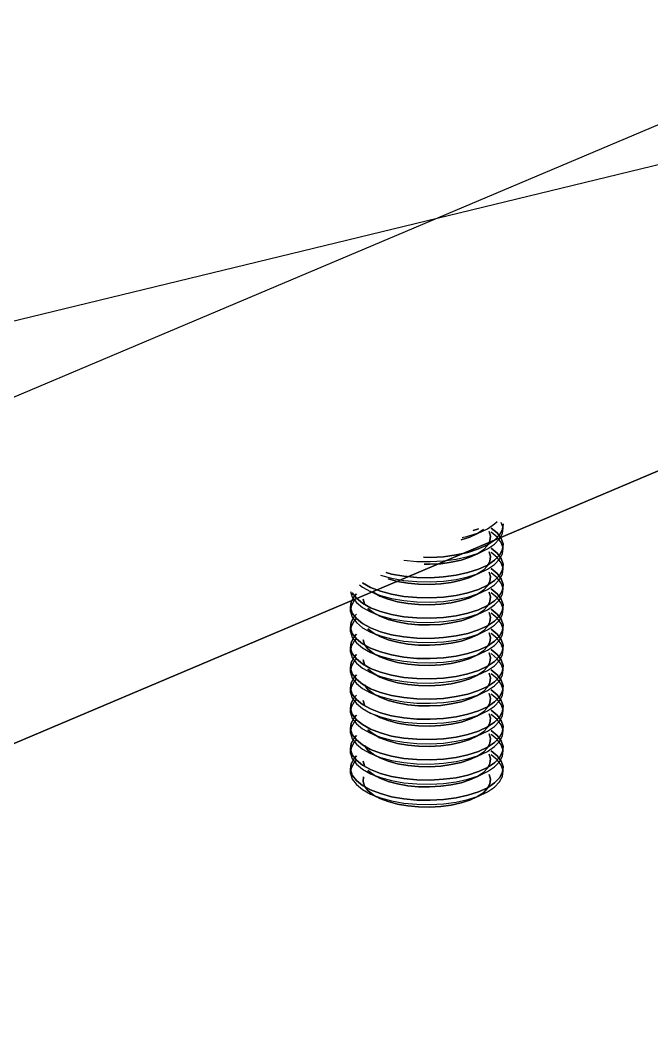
# Model space of a CAD drawing. Header units: millimetres. Extents: x 8 to 862, y 8 to 289.
# Drawn here: x 554.63 to 573.67, y 47.62 to 78.35 of the extents above; entities that cross this region are included whole.
import ezdxf

# ---------------------------------------------------------------- set-up
doc = ezdxf.new("R2010")
doc.units = ezdxf.units.MM
doc.layers.add('OUTLINE', color=7, linetype='Continuous')

msp = doc.modelspace()

# ---------------------------------------------------------------- linework, layer by layer
at = {"layer": 'OUTLINE'}
for p, q in [((625.513, 97.026), (535.954, 59.176)), ((625.513, 86.591), (535.954, 48.741)), ((535.954, 48.741), (625.513, 86.591)), ((465.169, 47.625), (601.091, 80.609)), ((568.449, 63.025), (568.289, 62.972)), ((568.289, 62.972), (568.449, 63.025)), ((568.417, 62.879), (568.719, 63.023)), ((568.598, 63), (568.417, 62.879)), ((568.417, 62.879), (568.598, 63)), ((568.449, 62.897), (568.719, 63.023)), ((568.719, 63.023), (568.936, 63.167)), ((568.836, 63.044), (569.019, 62.895)), ((569.019, 62.895), (568.836, 63.044)), ((568.936, 63.167), (569.012, 63.244)), ((569.175, 63.004), (569.089, 62.839)), ((569.089, 62.839), (569.175, 63.004)), ((569.194, 63.049), (569.14, 63.216)), ((569.194, 63.174), (569.175, 63.004)), ((569.175, 63.004), (569.194, 63.174)), ((569.175, 62.879), (569.194, 63.049)), ((569.194, 63.049), (569.194, 63.174)), ((568.191, 62.774), (567.926, 62.688)), ((567.926, 62.688), (568.191, 62.774)), ((567.954, 62.755), (568.131, 62.795)), ((568.131, 62.795), (568.449, 62.897)), ((568.417, 62.879), (568.191, 62.774)), ((568.191, 62.774), (568.417, 62.879)), ((568.936, 62.683), (568.719, 62.539)), ((568.719, 62.539), (568.936, 62.683)), ((568.768, 62.939), (568.812, 62.8)), ((568.812, 62.8), (568.768, 62.939)), ((568.812, 62.8), (568.798, 62.658)), ((568.798, 62.658), (568.812, 62.8)), ((569.019, 62.767), (568.836, 62.918)), ((569.089, 62.839), (568.936, 62.683)), ((568.936, 62.683), (569.089, 62.839)), ((568.936, 62.555), (569.089, 62.714)), ((569.019, 62.895), (569.14, 62.732)), ((569.14, 62.732), (569.019, 62.895)), ((569.14, 62.607), (569.019, 62.767)), ((569.089, 62.714), (569.175, 62.879)), ((569.14, 62.732), (569.194, 62.565)), ((569.194, 62.565), (569.14, 62.732)), ((568.449, 62.414), (568.131, 62.311)), ((568.131, 62.311), (568.449, 62.414)), ((568.417, 62.269), (568.719, 62.414)), ((568.598, 62.388), (568.417, 62.269)), ((568.417, 62.269), (568.598, 62.388)), ((568.719, 62.539), (568.449, 62.414)), ((568.449, 62.414), (568.719, 62.539)), ((568.449, 62.288), (568.719, 62.414)), ((568.726, 62.518), (568.598, 62.388)), ((568.598, 62.388), (568.726, 62.518)), ((568.719, 62.414), (568.936, 62.555)), ((568.798, 62.658), (568.726, 62.518)), ((568.726, 62.518), (568.798, 62.658)), ((568.836, 62.435), (569.019, 62.283)), ((569.019, 62.283), (568.836, 62.435)), ((569.175, 62.395), (569.089, 62.23)), ((569.089, 62.23), (569.175, 62.395)), ((569.194, 62.439), (569.14, 62.607)), ((569.194, 62.565), (569.175, 62.395)), ((569.175, 62.395), (569.194, 62.565)), ((569.175, 62.269), (569.194, 62.439)), ((569.194, 62.439), (569.194, 62.565)), ((566.201, 62.076), (566.594, 62.039)), ((566.994, 62.16), (566.794, 62.162)), ((566.794, 62.162), (566.994, 62.16)), ((567.391, 62.181), (566.994, 62.16)), ((566.994, 62.16), (567.391, 62.181)), ((566.994, 62.032), (567.391, 62.055)), ((567.775, 62.232), (567.391, 62.181)), ((567.391, 62.181), (567.775, 62.232)), ((567.391, 62.055), (567.775, 62.107)), ((567.926, 62.079), (567.629, 62.014)), ((567.629, 62.014), (567.926, 62.079)), ((568.131, 62.311), (567.775, 62.232)), ((567.775, 62.232), (568.131, 62.311)), ((567.775, 62.107), (568.131, 62.186)), ((568.191, 62.165), (567.926, 62.079)), ((567.926, 62.079), (568.191, 62.165)), ((568.131, 62.186), (568.449, 62.288)), ((568.417, 62.269), (568.191, 62.165)), ((568.191, 62.165), (568.417, 62.269)), ((568.936, 62.072), (568.719, 61.93)), ((568.719, 61.93), (568.936, 62.072)), ((568.768, 62.33), (568.812, 62.188)), ((568.812, 62.188), (568.768, 62.33)), ((568.812, 62.188), (568.798, 62.048)), ((568.798, 62.048), (568.812, 62.188)), ((569.019, 62.158), (568.836, 62.309)), ((569.089, 62.23), (568.936, 62.072)), ((568.936, 62.072), (569.089, 62.23)), ((568.936, 61.946), (569.089, 62.102)), ((569.019, 62.283), (569.14, 62.123)), ((569.14, 62.123), (569.019, 62.283)), ((569.14, 61.995), (569.019, 62.158)), ((569.089, 62.102), (569.175, 62.269)), ((569.14, 62.123), (569.194, 61.953)), ((569.194, 61.953), (569.14, 62.123)), ((566.594, 62.039), (566.994, 62.032)), ((566.977, 61.951), (566.81, 61.955)), ((566.81, 61.955), (566.977, 61.951)), ((567.31, 61.969), (566.977, 61.951)), ((566.977, 61.951), (567.31, 61.969)), ((567.629, 62.014), (567.31, 61.969)), ((567.31, 61.969), (567.629, 62.014)), ((568.449, 61.804), (568.131, 61.7)), ((568.131, 61.7), (568.449, 61.804)), ((568.417, 61.66), (568.719, 61.802)), ((568.598, 61.779), (568.417, 61.66)), ((568.417, 61.66), (568.598, 61.779)), ((568.719, 61.93), (568.449, 61.804)), ((568.449, 61.804), (568.719, 61.93)), ((568.449, 61.679), (568.719, 61.802)), ((568.726, 61.909), (568.598, 61.779)), ((568.598, 61.779), (568.726, 61.909)), ((568.719, 61.802), (568.936, 61.946)), ((568.798, 62.048), (568.726, 61.909)), ((568.726, 61.909), (568.798, 62.048)), ((568.836, 61.825), (569.019, 61.674)), ((569.019, 61.674), (568.836, 61.825)), ((569.175, 61.786), (569.089, 61.618)), ((569.089, 61.618), (569.175, 61.786)), ((569.194, 61.828), (569.14, 61.995)), ((569.194, 61.953), (569.175, 61.786)), ((569.175, 61.786), (569.194, 61.953)), ((569.175, 61.658), (569.194, 61.828)), ((569.194, 61.828), (569.194, 61.953)), ((565.491, 61.623), (565.831, 61.532)), ((565.831, 61.658), (565.661, 61.704)), ((565.661, 61.704), (565.831, 61.658)), ((566.005, 61.432), (565.724, 61.509)), ((565.724, 61.509), (566.005, 61.432)), ((566.201, 61.593), (565.831, 61.658)), ((565.831, 61.658), (566.201, 61.593)), ((565.831, 61.532), (566.201, 61.467)), ((566.594, 61.555), (566.201, 61.593)), ((566.201, 61.593), (566.594, 61.555)), ((566.201, 61.467), (566.594, 61.43)), ((566.994, 61.548), (566.594, 61.555)), ((566.594, 61.555), (566.994, 61.548)), ((567.391, 61.572), (566.994, 61.548)), ((566.994, 61.548), (567.391, 61.572)), ((566.994, 61.423), (567.391, 61.446)), ((567.775, 61.623), (567.391, 61.572)), ((567.391, 61.572), (567.775, 61.623)), ((567.391, 61.446), (567.775, 61.497)), ((567.926, 61.469), (567.629, 61.402)), ((567.629, 61.402), (567.926, 61.469)), ((568.131, 61.7), (567.775, 61.623)), ((567.775, 61.623), (568.131, 61.7)), ((567.775, 61.497), (568.131, 61.574)), ((568.191, 61.555), (567.926, 61.469)), ((567.926, 61.469), (568.191, 61.555)), ((568.131, 61.574), (568.449, 61.679)), ((568.417, 61.66), (568.191, 61.555)), ((568.191, 61.555), (568.417, 61.66)), ((568.936, 61.462), (568.719, 61.318)), ((568.719, 61.318), (568.936, 61.462)), ((568.768, 61.718), (568.812, 61.579)), ((568.812, 61.579), (568.768, 61.718)), ((568.812, 61.579), (568.798, 61.437)), ((568.798, 61.437), (568.812, 61.579)), ((569.019, 61.548), (568.836, 61.697)), ((569.089, 61.618), (568.936, 61.462)), ((568.936, 61.462), (569.089, 61.618)), ((568.936, 61.337), (569.089, 61.493)), ((569.019, 61.674), (569.14, 61.511)), ((569.14, 61.511), (569.019, 61.674)), ((569.14, 61.386), (569.019, 61.548)), ((569.089, 61.493), (569.175, 61.658)), ((569.14, 61.511), (569.194, 61.344)), ((569.194, 61.344), (569.14, 61.511)), ((564.859, 61.337), (564.952, 61.262)), ((565.196, 61.253), (564.952, 61.388)), ((564.952, 61.388), (565.196, 61.253)), ((564.952, 61.262), (565.196, 61.128)), ((565.491, 61.139), (565.196, 61.253)), ((565.196, 61.253), (565.491, 61.139)), ((565.831, 61.048), (565.491, 61.139)), ((565.491, 61.139), (565.831, 61.048)), ((566.317, 61.379), (566.005, 61.432)), ((566.005, 61.432), (566.317, 61.379)), ((566.642, 61.348), (566.317, 61.379)), ((566.317, 61.379), (566.642, 61.348)), ((566.594, 61.43), (566.994, 61.423)), ((566.977, 61.342), (566.642, 61.348)), ((566.642, 61.348), (566.977, 61.342)), ((567.31, 61.36), (566.977, 61.342)), ((566.977, 61.342), (567.31, 61.36)), ((567.629, 61.402), (567.31, 61.36)), ((567.31, 61.36), (567.629, 61.402)), ((568.449, 61.195), (568.131, 61.09)), ((568.131, 61.09), (568.449, 61.195)), ((568.417, 61.048), (568.719, 61.193)), ((568.598, 61.169), (568.417, 61.048)), ((568.417, 61.048), (568.598, 61.169)), ((568.719, 61.318), (568.449, 61.195)), ((568.449, 61.195), (568.719, 61.318)), ((568.449, 61.067), (568.719, 61.193)), ((568.726, 61.3), (568.598, 61.169)), ((568.598, 61.169), (568.726, 61.3)), ((568.719, 61.193), (568.936, 61.337)), ((568.798, 61.437), (568.726, 61.3)), ((568.726, 61.3), (568.798, 61.437)), ((568.836, 61.214), (569.019, 61.065)), ((569.019, 61.065), (568.836, 61.214)), ((569.175, 61.174), (569.089, 61.009)), ((569.089, 61.009), (569.175, 61.174)), ((569.194, 61.218), (569.14, 61.386)), ((569.194, 61.344), (569.175, 61.174)), ((569.175, 61.174), (569.194, 61.344)), ((569.175, 61.048), (569.194, 61.218)), ((569.194, 61.218), (569.194, 61.344)), ((564.591, 61.132), (564.645, 60.965)), ((564.61, 60.818), (564.696, 60.983)), ((564.696, 60.983), (564.61, 60.818)), ((564.696, 60.858), (564.61, 60.693)), ((564.766, 60.928), (564.645, 61.09)), ((564.645, 61.09), (564.766, 60.928)), ((564.645, 60.965), (564.766, 60.802)), ((564.696, 60.983), (564.773, 61.062)), ((564.773, 61.062), (564.696, 60.983)), ((564.773, 60.935), (564.696, 60.858)), ((564.952, 60.779), (564.766, 60.928)), ((564.766, 60.928), (564.952, 60.779)), ((565.017, 60.758), (564.973, 60.897)), ((564.973, 60.897), (565.017, 60.758)), ((565.196, 61.128), (565.491, 61.014)), ((565.477, 60.995), (565.196, 61.128)), ((565.477, 60.995), (565.273, 61.107)), ((565.273, 61.107), (565.477, 60.995)), ((565.724, 60.9), (565.477, 60.995)), ((565.477, 60.995), (565.724, 60.9)), ((565.491, 61.014), (565.831, 60.921)), ((566.005, 60.823), (565.724, 60.9)), ((565.724, 60.9), (566.005, 60.823)), ((566.201, 60.983), (565.831, 61.048)), ((565.831, 61.048), (566.201, 60.983)), ((565.831, 60.921), (566.201, 60.858)), ((566.594, 60.946), (566.201, 60.983)), ((566.201, 60.983), (566.594, 60.946)), ((566.201, 60.858), (566.594, 60.821)), ((566.994, 60.939), (566.594, 60.946)), ((566.594, 60.946), (566.994, 60.939)), ((567.391, 60.96), (566.994, 60.939)), ((566.994, 60.939), (567.391, 60.96)), ((566.994, 60.814), (567.391, 60.835)), ((567.775, 61.011), (567.391, 60.96)), ((567.391, 60.96), (567.775, 61.011)), ((567.391, 60.835), (567.775, 60.886)), ((567.926, 60.858), (567.629, 60.793)), ((567.629, 60.793), (567.926, 60.858)), ((568.131, 61.09), (567.775, 61.011)), ((567.775, 61.011), (568.131, 61.09)), ((567.775, 60.886), (568.131, 60.965)), ((568.191, 60.944), (567.926, 60.858)), ((567.926, 60.858), (568.191, 60.944)), ((568.131, 60.965), (568.449, 61.067)), ((568.417, 61.048), (568.191, 60.944)), ((568.191, 60.944), (568.417, 61.048)), ((568.936, 60.853), (568.719, 60.709)), ((568.719, 60.709), (568.936, 60.853)), ((568.798, 60.828), (568.726, 60.69)), ((568.726, 60.69), (568.798, 60.828)), ((568.768, 61.109), (568.812, 60.969)), ((568.812, 60.969), (568.768, 61.109)), ((568.812, 60.969), (568.798, 60.828)), ((568.798, 60.828), (568.812, 60.969)), ((569.019, 60.937), (568.836, 61.088)), ((569.089, 61.009), (568.936, 60.853)), ((568.936, 60.853), (569.089, 61.009)), ((568.936, 60.725), (569.089, 60.883)), ((569.019, 61.065), (569.14, 60.902)), ((569.14, 60.902), (569.019, 61.065)), ((569.14, 60.776), (569.019, 60.937)), ((569.089, 60.883), (569.175, 61.048)), ((569.14, 60.902), (569.194, 60.735)), ((569.194, 60.735), (569.14, 60.902)), ((564.591, 60.648), (564.61, 60.818)), ((564.61, 60.818), (564.591, 60.648)), ((564.61, 60.693), (564.591, 60.523)), ((564.645, 60.481), (564.591, 60.648)), ((564.591, 60.648), (564.645, 60.481)), ((564.591, 60.523), (564.591, 60.648)), ((564.591, 60.523), (564.645, 60.353)), ((564.766, 60.802), (564.952, 60.651)), ((565.196, 60.644), (564.952, 60.779)), ((564.952, 60.779), (565.196, 60.644)), ((564.952, 60.651), (565.196, 60.518)), ((565.273, 60.497), (565.117, 60.623)), ((565.117, 60.623), (565.273, 60.497)), ((565.491, 60.53), (565.196, 60.644)), ((565.196, 60.644), (565.491, 60.53)), ((565.831, 60.437), (565.491, 60.53)), ((565.491, 60.53), (565.831, 60.437)), ((566.317, 60.769), (566.005, 60.823)), ((566.005, 60.823), (566.317, 60.769)), ((566.642, 60.737), (566.317, 60.769)), ((566.317, 60.769), (566.642, 60.737)), ((566.594, 60.821), (566.994, 60.814)), ((566.977, 60.732), (566.642, 60.737)), ((566.642, 60.737), (566.977, 60.732)), ((567.31, 60.751), (566.977, 60.732)), ((566.977, 60.732), (567.31, 60.751)), ((567.629, 60.793), (567.31, 60.751)), ((567.31, 60.751), (567.629, 60.793)), ((568.449, 60.583), (568.131, 60.481)), ((568.131, 60.481), (568.449, 60.583)), ((568.417, 60.439), (568.719, 60.583)), ((568.598, 60.558), (568.417, 60.439)), ((568.417, 60.439), (568.598, 60.558)), ((568.719, 60.709), (568.449, 60.583)), ((568.449, 60.583), (568.719, 60.709)), ((568.449, 60.458), (568.719, 60.583)), ((568.726, 60.69), (568.598, 60.558)), ((568.598, 60.558), (568.726, 60.69)), ((568.719, 60.583), (568.936, 60.725)), ((568.836, 60.604), (569.019, 60.453)), ((569.019, 60.453), (568.836, 60.604)), ((569.175, 60.565), (569.089, 60.4)), ((569.089, 60.4), (569.175, 60.565)), ((569.194, 60.609), (569.14, 60.776)), ((569.194, 60.735), (569.175, 60.565)), ((569.175, 60.565), (569.194, 60.735)), ((569.175, 60.439), (569.194, 60.609)), ((569.194, 60.609), (569.194, 60.735)), ((564.61, 60.207), (564.696, 60.374)), ((564.696, 60.374), (564.61, 60.207)), ((564.696, 60.246), (564.61, 60.081)), ((564.766, 60.318), (564.645, 60.481)), ((564.645, 60.481), (564.766, 60.318)), ((564.645, 60.353), (564.766, 60.193)), ((564.696, 60.374), (564.773, 60.451)), ((564.773, 60.451), (564.696, 60.374)), ((564.773, 60.325), (564.696, 60.246)), ((564.952, 60.167), (564.766, 60.318)), ((564.766, 60.318), (564.952, 60.167)), ((565.196, 60.518), (565.491, 60.402)), ((565.477, 60.383), (565.196, 60.518)), ((565.477, 60.383), (565.273, 60.497)), ((565.273, 60.497), (565.477, 60.383)), ((565.724, 60.288), (565.477, 60.383)), ((565.477, 60.383), (565.724, 60.288)), ((565.491, 60.402), (565.831, 60.311)), ((566.005, 60.214), (565.724, 60.288)), ((565.724, 60.288), (566.005, 60.214)), ((566.201, 60.372), (565.831, 60.437)), ((565.831, 60.437), (566.201, 60.372)), ((565.831, 60.311), (566.201, 60.246)), ((566.317, 60.158), (566.005, 60.214)), ((566.005, 60.214), (566.317, 60.158)), ((566.594, 60.337), (566.201, 60.372)), ((566.201, 60.372), (566.594, 60.337)), ((566.201, 60.246), (566.594, 60.209)), ((566.994, 60.33), (566.594, 60.337)), ((566.594, 60.337), (566.994, 60.33)), ((567.391, 60.351), (566.994, 60.33)), ((566.994, 60.33), (567.391, 60.351)), ((566.994, 60.202), (567.391, 60.225)), ((567.775, 60.402), (567.391, 60.351)), ((567.391, 60.351), (567.775, 60.402)), ((567.391, 60.225), (567.775, 60.276)), ((567.926, 60.248), (567.629, 60.183)), ((567.629, 60.183), (567.926, 60.248)), ((568.131, 60.481), (567.775, 60.402)), ((567.775, 60.402), (568.131, 60.481)), ((567.775, 60.276), (568.131, 60.355)), ((568.191, 60.335), (567.926, 60.248)), ((567.926, 60.248), (568.191, 60.335)), ((568.131, 60.355), (568.449, 60.458)), ((568.417, 60.439), (568.191, 60.335)), ((568.191, 60.335), (568.417, 60.439)), ((568.936, 60.241), (568.719, 60.1)), ((568.719, 60.1), (568.936, 60.241)), ((568.798, 60.218), (568.726, 60.079)), ((568.726, 60.079), (568.798, 60.218)), ((568.768, 60.5), (568.812, 60.358)), ((568.812, 60.358), (568.768, 60.5)), ((568.812, 60.358), (568.798, 60.218)), ((568.798, 60.218), (568.812, 60.358)), ((569.019, 60.328), (568.836, 60.479)), ((569.089, 60.4), (568.936, 60.241)), ((568.936, 60.241), (569.089, 60.4)), ((568.936, 60.116), (569.089, 60.272)), ((569.019, 60.453), (569.14, 60.293)), ((569.14, 60.293), (569.019, 60.453)), ((569.14, 60.167), (569.019, 60.328)), ((569.089, 60.272), (569.175, 60.439)), ((569.14, 60.293), (569.194, 60.123)), ((569.194, 60.123), (569.14, 60.293)), ((564.591, 60.039), (564.61, 60.207)), ((564.61, 60.207), (564.591, 60.039)), ((564.61, 60.081), (564.591, 59.911)), ((564.645, 59.869), (564.591, 60.039)), ((564.591, 60.039), (564.645, 59.869)), ((564.591, 59.911), (564.591, 60.039)), ((564.591, 59.911), (564.645, 59.744)), ((564.766, 60.193), (564.952, 60.041)), ((565.196, 60.032), (564.952, 60.167)), ((564.952, 60.167), (565.196, 60.032)), ((564.952, 60.041), (565.196, 59.907)), ((565.273, 59.886), (565.117, 60.011)), ((565.117, 60.011), (565.273, 59.886)), ((565.491, 59.918), (565.196, 60.032)), ((565.196, 60.032), (565.491, 59.918)), ((565.196, 59.907), (565.491, 59.793)), ((565.477, 59.774), (565.196, 59.907)), ((565.831, 59.828), (565.491, 59.918)), ((565.491, 59.918), (565.831, 59.828)), ((566.642, 60.128), (566.317, 60.158)), ((566.317, 60.158), (566.642, 60.128)), ((566.594, 60.209), (566.994, 60.202)), ((566.977, 60.123), (566.642, 60.128)), ((566.642, 60.128), (566.977, 60.123)), ((567.31, 60.139), (566.977, 60.123)), ((566.977, 60.123), (567.31, 60.139)), ((567.629, 60.183), (567.31, 60.139)), ((567.31, 60.139), (567.629, 60.183)), ((568.449, 59.974), (568.131, 59.869)), ((568.131, 59.869), (568.449, 59.974)), ((568.417, 59.83), (568.719, 59.972)), ((568.598, 59.948), (568.417, 59.83)), ((568.417, 59.83), (568.598, 59.948)), ((568.719, 60.1), (568.449, 59.974)), ((568.449, 59.974), (568.719, 60.1)), ((568.449, 59.848), (568.719, 59.972)), ((568.726, 60.079), (568.598, 59.948)), ((568.598, 59.948), (568.726, 60.079)), ((568.719, 59.972), (568.936, 60.116)), ((568.836, 59.995), (569.019, 59.844)), ((569.019, 59.844), (568.836, 59.995)), ((569.175, 59.955), (569.089, 59.788)), ((569.089, 59.788), (569.175, 59.955)), ((569.194, 59.997), (569.14, 60.167)), ((569.194, 60.123), (569.175, 59.955)), ((569.175, 59.955), (569.194, 60.123)), ((569.175, 59.828), (569.194, 59.997)), ((569.194, 59.997), (569.194, 60.123)), ((564.591, 59.428), (564.61, 59.597)), ((564.61, 59.597), (564.591, 59.428)), ((564.61, 59.597), (564.696, 59.762)), ((564.696, 59.762), (564.61, 59.597)), ((564.696, 59.637), (564.61, 59.472)), ((564.766, 59.709), (564.645, 59.869)), ((564.645, 59.869), (564.766, 59.709)), ((564.645, 59.744), (564.766, 59.581)), ((564.696, 59.762), (564.773, 59.841)), ((564.773, 59.841), (564.696, 59.762)), ((564.773, 59.716), (564.696, 59.637)), ((564.952, 59.558), (564.766, 59.709)), ((564.766, 59.709), (564.952, 59.558)), ((565.017, 59.537), (564.973, 59.676)), ((564.973, 59.676), (565.017, 59.537)), ((565.477, 59.774), (565.273, 59.886)), ((565.273, 59.886), (565.477, 59.774)), ((565.724, 59.679), (565.477, 59.774)), ((565.477, 59.774), (565.724, 59.679)), ((565.491, 59.793), (565.831, 59.702)), ((566.005, 59.602), (565.724, 59.679)), ((565.724, 59.679), (566.005, 59.602)), ((566.201, 59.762), (565.831, 59.828)), ((565.831, 59.828), (566.201, 59.762)), ((565.831, 59.702), (566.201, 59.637)), ((566.317, 59.548), (566.005, 59.602)), ((566.005, 59.602), (566.317, 59.548)), ((566.594, 59.725), (566.201, 59.762)), ((566.201, 59.762), (566.594, 59.725)), ((566.201, 59.637), (566.594, 59.6)), ((566.994, 59.718), (566.594, 59.725)), ((566.594, 59.725), (566.994, 59.718)), ((566.594, 59.6), (566.994, 59.593)), ((567.391, 59.741), (566.994, 59.718)), ((566.994, 59.718), (567.391, 59.741)), ((566.994, 59.593), (567.391, 59.616)), ((567.775, 59.793), (567.391, 59.741)), ((567.391, 59.741), (567.775, 59.793)), ((567.391, 59.616), (567.775, 59.667)), ((567.926, 59.639), (567.629, 59.572)), ((567.629, 59.572), (567.926, 59.639)), ((568.131, 59.869), (567.775, 59.793)), ((567.775, 59.793), (568.131, 59.869)), ((567.775, 59.667), (568.131, 59.744)), ((568.191, 59.725), (567.926, 59.639)), ((567.926, 59.639), (568.191, 59.725)), ((568.131, 59.744), (568.449, 59.848)), ((568.417, 59.83), (568.191, 59.725)), ((568.191, 59.725), (568.417, 59.83)), ((568.936, 59.632), (568.719, 59.488)), ((568.719, 59.488), (568.936, 59.632)), ((568.798, 59.607), (568.726, 59.469)), ((568.726, 59.469), (568.798, 59.607)), ((568.768, 59.888), (568.812, 59.748)), ((568.812, 59.748), (568.768, 59.888)), ((568.812, 59.748), (568.798, 59.607)), ((568.798, 59.607), (568.812, 59.748)), ((569.019, 59.718), (568.836, 59.867)), ((569.089, 59.788), (568.936, 59.632)), ((568.936, 59.632), (569.089, 59.788)), ((568.936, 59.507), (569.089, 59.662)), ((569.019, 59.844), (569.14, 59.681)), ((569.14, 59.681), (569.019, 59.844)), ((569.14, 59.555), (569.019, 59.718)), ((569.089, 59.662), (569.175, 59.828)), ((569.14, 59.681), (569.194, 59.514)), ((569.194, 59.514), (569.14, 59.681)), ((564.61, 59.472), (564.591, 59.302)), ((564.645, 59.26), (564.591, 59.428)), ((564.591, 59.428), (564.645, 59.26)), ((564.591, 59.302), (564.591, 59.428)), ((564.591, 59.302), (564.645, 59.134)), ((564.766, 59.581), (564.952, 59.432)), ((565.196, 59.423), (564.952, 59.558)), ((564.952, 59.558), (565.196, 59.423)), ((564.952, 59.432), (565.196, 59.297)), ((565.117, 59.402), (565.017, 59.537)), ((565.017, 59.537), (565.117, 59.402)), ((565.273, 59.276), (565.117, 59.402)), ((565.117, 59.402), (565.273, 59.276)), ((565.491, 59.309), (565.196, 59.423)), ((565.196, 59.423), (565.491, 59.309)), ((565.196, 59.297), (565.491, 59.183)), ((565.477, 59.165), (565.196, 59.297)), ((565.831, 59.218), (565.491, 59.309)), ((565.491, 59.309), (565.831, 59.218)), ((566.642, 59.518), (566.317, 59.548)), ((566.317, 59.548), (566.642, 59.518)), ((566.977, 59.511), (566.642, 59.518)), ((566.642, 59.518), (566.977, 59.511)), ((567.31, 59.53), (566.977, 59.511)), ((566.977, 59.511), (567.31, 59.53)), ((567.629, 59.572), (567.31, 59.53)), ((567.31, 59.53), (567.629, 59.572)), ((568.449, 59.365), (568.131, 59.26)), ((568.131, 59.26), (568.449, 59.365)), ((568.417, 59.218), (568.719, 59.362)), ((568.598, 59.339), (568.417, 59.218)), ((568.417, 59.218), (568.598, 59.339)), ((568.719, 59.488), (568.449, 59.365)), ((568.449, 59.365), (568.719, 59.488)), ((568.449, 59.237), (568.719, 59.362)), ((568.726, 59.469), (568.598, 59.339)), ((568.598, 59.339), (568.726, 59.469)), ((568.719, 59.362), (568.936, 59.507)), ((568.836, 59.383), (569.019, 59.234)), ((569.019, 59.234), (568.836, 59.383)), ((569.175, 59.344), (569.089, 59.179)), ((569.089, 59.179), (569.175, 59.344)), ((569.194, 59.388), (569.14, 59.555)), ((569.194, 59.514), (569.175, 59.344)), ((569.175, 59.344), (569.194, 59.514)), ((569.175, 59.218), (569.194, 59.388)), ((569.194, 59.388), (569.194, 59.514)), ((564.591, 58.818), (564.61, 58.988)), ((564.61, 58.988), (564.591, 58.818)), ((564.61, 58.988), (564.696, 59.153)), ((564.696, 59.153), (564.61, 58.988)), ((564.696, 59.028), (564.61, 58.862)), ((564.766, 59.097), (564.645, 59.26)), ((564.645, 59.26), (564.766, 59.097)), ((564.645, 59.134), (564.766, 58.972)), ((564.696, 59.153), (564.773, 59.232)), ((564.773, 59.232), (564.696, 59.153)), ((564.773, 59.104), (564.696, 59.028)), ((564.952, 58.948), (564.766, 59.097)), ((564.766, 59.097), (564.952, 58.948)), ((565.017, 58.928), (564.973, 59.067)), ((564.973, 59.067), (565.017, 58.928)), ((565.477, 59.165), (565.273, 59.276)), ((565.273, 59.276), (565.477, 59.165)), ((565.724, 59.069), (565.477, 59.165)), ((565.477, 59.165), (565.724, 59.069)), ((565.491, 59.183), (565.831, 59.09)), ((566.005, 58.993), (565.724, 59.069)), ((565.724, 59.069), (566.005, 58.993)), ((566.201, 59.153), (565.831, 59.218)), ((565.831, 59.218), (566.201, 59.153)), ((565.831, 59.09), (566.201, 59.028)), ((566.317, 58.939), (566.005, 58.993)), ((566.005, 58.993), (566.317, 58.939)), ((566.594, 59.116), (566.201, 59.153)), ((566.201, 59.153), (566.594, 59.116)), ((566.201, 59.028), (566.594, 58.99)), ((566.994, 59.109), (566.594, 59.116)), ((566.594, 59.116), (566.994, 59.109)), ((566.594, 58.99), (566.994, 58.983)), ((567.391, 59.13), (566.994, 59.109)), ((566.994, 59.109), (567.391, 59.13)), ((566.994, 58.983), (567.391, 59.004)), ((567.775, 59.181), (567.391, 59.13)), ((567.391, 59.13), (567.775, 59.181)), ((567.391, 59.004), (567.775, 59.055)), ((567.926, 59.028), (567.629, 58.962)), ((567.629, 58.962), (567.926, 59.028)), ((568.131, 59.26), (567.775, 59.181)), ((567.775, 59.181), (568.131, 59.26)), ((567.775, 59.055), (568.131, 59.134)), ((568.191, 59.114), (567.926, 59.028)), ((567.926, 59.028), (568.191, 59.114)), ((568.131, 59.134), (568.449, 59.237)), ((568.417, 59.218), (568.191, 59.114)), ((568.191, 59.114), (568.417, 59.218)), ((568.936, 59.023), (568.719, 58.879)), ((568.719, 58.879), (568.936, 59.023)), ((568.798, 58.997), (568.726, 58.86)), ((568.726, 58.86), (568.798, 58.997)), ((568.768, 59.279), (568.812, 59.139)), ((568.812, 59.139), (568.768, 59.279)), ((568.812, 59.139), (568.798, 58.997)), ((568.798, 58.997), (568.812, 59.139)), ((569.019, 59.107), (568.836, 59.258)), ((569.089, 59.179), (568.936, 59.023)), ((568.936, 59.023), (569.089, 59.179)), ((568.936, 58.895), (569.089, 59.053)), ((569.019, 59.234), (569.14, 59.072)), ((569.14, 59.072), (569.019, 59.234)), ((569.14, 58.946), (569.019, 59.107)), ((569.089, 59.053), (569.175, 59.218)), ((569.14, 59.072), (569.194, 58.904)), ((569.194, 58.904), (569.14, 59.072)), ((564.61, 58.862), (564.591, 58.693)), ((564.645, 58.651), (564.591, 58.818)), ((564.591, 58.818), (564.645, 58.651)), ((564.591, 58.693), (564.591, 58.818)), ((564.591, 58.693), (564.645, 58.523)), ((564.766, 58.972), (564.952, 58.821)), ((565.196, 58.814), (564.952, 58.948)), ((564.952, 58.948), (565.196, 58.814)), ((564.952, 58.821), (565.196, 58.688)), ((565.273, 58.667), (565.117, 58.793)), ((565.117, 58.793), (565.273, 58.667)), ((565.491, 58.7), (565.196, 58.814)), ((565.196, 58.814), (565.491, 58.7)), ((565.196, 58.688), (565.491, 58.572)), ((565.477, 58.553), (565.196, 58.688)), ((565.831, 58.607), (565.491, 58.7)), ((565.491, 58.7), (565.831, 58.607)), ((566.642, 58.909), (566.317, 58.939)), ((566.317, 58.939), (566.642, 58.909)), ((566.977, 58.902), (566.642, 58.909)), ((566.642, 58.909), (566.977, 58.902)), ((567.31, 58.921), (566.977, 58.902)), ((566.977, 58.902), (567.31, 58.921)), ((567.629, 58.962), (567.31, 58.921)), ((567.31, 58.921), (567.629, 58.962)), ((568.449, 58.753), (568.131, 58.651)), ((568.131, 58.651), (568.449, 58.753)), ((568.417, 58.609), (568.719, 58.753)), ((568.598, 58.728), (568.417, 58.609)), ((568.417, 58.609), (568.598, 58.728)), ((568.719, 58.879), (568.449, 58.753)), ((568.449, 58.753), (568.719, 58.879)), ((568.449, 58.628), (568.719, 58.753)), ((568.726, 58.86), (568.598, 58.728)), ((568.598, 58.728), (568.726, 58.86)), ((568.719, 58.753), (568.936, 58.895)), ((568.836, 58.774), (569.019, 58.623)), ((569.019, 58.623), (568.836, 58.774)), ((569.175, 58.734), (569.089, 58.569)), ((569.089, 58.569), (569.175, 58.734)), ((569.194, 58.779), (569.14, 58.946)), ((569.194, 58.904), (569.175, 58.734)), ((569.175, 58.734), (569.194, 58.904)), ((569.175, 58.609), (569.194, 58.779)), ((569.194, 58.779), (569.194, 58.904)), ((564.591, 58.209), (564.61, 58.376)), ((564.61, 58.376), (564.591, 58.209)), ((564.61, 58.376), (564.696, 58.544)), ((564.696, 58.544), (564.61, 58.376)), ((564.696, 58.416), (564.61, 58.251)), ((564.766, 58.488), (564.645, 58.651)), ((564.645, 58.651), (564.766, 58.488)), ((564.645, 58.523), (564.766, 58.362)), ((564.696, 58.544), (564.773, 58.621)), ((564.773, 58.621), (564.696, 58.544)), ((564.773, 58.495), (564.696, 58.416)), ((564.952, 58.337), (564.766, 58.488)), ((564.766, 58.488), (564.952, 58.337)), ((565.477, 58.553), (565.273, 58.667)), ((565.273, 58.667), (565.477, 58.553)), ((565.724, 58.458), (565.477, 58.553)), ((565.477, 58.553), (565.724, 58.458)), ((565.491, 58.572), (565.831, 58.481)), ((566.005, 58.383), (565.724, 58.458)), ((565.724, 58.458), (566.005, 58.383)), ((566.201, 58.541), (565.831, 58.607)), ((565.831, 58.607), (566.201, 58.541)), ((565.831, 58.481), (566.201, 58.416)), ((566.317, 58.328), (566.005, 58.383)), ((566.005, 58.383), (566.317, 58.328)), ((566.594, 58.507), (566.201, 58.541)), ((566.201, 58.541), (566.594, 58.507)), ((566.201, 58.416), (566.594, 58.381)), ((566.994, 58.5), (566.594, 58.507)), ((566.594, 58.507), (566.994, 58.5)), ((566.594, 58.381), (566.994, 58.372)), ((567.391, 58.521), (566.994, 58.5)), ((566.994, 58.5), (567.391, 58.521)), ((566.994, 58.372), (567.391, 58.395)), ((567.775, 58.572), (567.391, 58.521)), ((567.391, 58.521), (567.775, 58.572)), ((567.391, 58.395), (567.775, 58.446)), ((567.926, 58.418), (567.629, 58.353)), ((567.629, 58.353), (567.926, 58.418)), ((568.131, 58.651), (567.775, 58.572)), ((567.775, 58.572), (568.131, 58.651)), ((567.775, 58.446), (568.131, 58.525)), ((568.191, 58.504), (567.926, 58.418)), ((567.926, 58.418), (568.191, 58.504)), ((568.131, 58.525), (568.449, 58.628)), ((568.417, 58.609), (568.191, 58.504)), ((568.191, 58.504), (568.417, 58.609)), ((568.936, 58.411), (568.719, 58.269)), ((568.719, 58.269), (568.936, 58.411)), ((568.798, 58.388), (568.726, 58.248)), ((568.726, 58.248), (568.798, 58.388)), ((568.768, 58.669), (568.812, 58.528)), ((568.812, 58.528), (568.768, 58.669)), ((568.812, 58.528), (568.798, 58.388)), ((568.798, 58.388), (568.812, 58.528)), ((569.019, 58.497), (568.836, 58.648)), ((569.089, 58.569), (568.936, 58.411)), ((568.936, 58.411), (569.089, 58.569)), ((568.936, 58.286), (569.089, 58.441)), ((569.019, 58.623), (569.14, 58.462)), ((569.14, 58.462), (569.019, 58.623)), ((569.14, 58.337), (569.019, 58.497)), ((569.089, 58.441), (569.175, 58.609)), ((569.14, 58.462), (569.194, 58.293)), ((569.194, 58.293), (569.14, 58.462)), ((564.61, 58.251), (564.591, 58.081)), ((564.645, 58.039), (564.591, 58.209)), ((564.591, 58.209), (564.645, 58.039)), ((564.591, 58.081), (564.591, 58.209)), ((564.591, 58.081), (564.645, 57.914)), ((564.766, 58.362), (564.952, 58.211)), ((565.196, 58.202), (564.952, 58.337)), ((564.952, 58.337), (565.196, 58.202)), ((564.952, 58.211), (565.196, 58.076)), ((565.117, 58.181), (565.017, 58.316)), ((565.017, 58.316), (565.117, 58.181)), ((565.273, 58.055), (565.117, 58.181)), ((565.117, 58.181), (565.273, 58.055)), ((565.491, 58.088), (565.196, 58.202)), ((565.196, 58.202), (565.491, 58.088)), ((565.196, 58.076), (565.491, 57.962)), ((565.477, 57.944), (565.196, 58.076)), ((565.831, 57.997), (565.491, 58.088)), ((565.491, 58.088), (565.831, 57.997)), ((566.642, 58.297), (566.317, 58.328)), ((566.317, 58.328), (566.642, 58.297)), ((566.977, 58.293), (566.642, 58.297)), ((566.642, 58.297), (566.977, 58.293)), ((567.31, 58.311), (566.977, 58.293)), ((566.977, 58.293), (567.31, 58.311)), ((567.629, 58.353), (567.31, 58.311)), ((567.31, 58.311), (567.629, 58.353)), ((568.449, 58.144), (568.131, 58.039)), ((568.131, 58.039), (568.449, 58.144)), ((568.417, 58), (568.719, 58.144)), ((568.598, 58.118), (568.417, 58)), ((568.417, 58), (568.598, 58.118)), ((568.719, 58.269), (568.449, 58.144)), ((568.449, 58.144), (568.719, 58.269)), ((568.449, 58.018), (568.719, 58.144)), ((568.726, 58.248), (568.598, 58.118)), ((568.598, 58.118), (568.726, 58.248)), ((568.719, 58.144), (568.936, 58.286)), ((568.836, 58.165), (569.019, 58.014)), ((569.019, 58.014), (568.836, 58.165)), ((569.175, 58.125), (569.089, 57.958)), ((569.089, 57.958), (569.175, 58.125)), ((569.194, 58.167), (569.14, 58.337)), ((569.194, 58.293), (569.175, 58.125)), ((569.175, 58.125), (569.194, 58.293)), ((569.175, 57.997), (569.194, 58.167)), ((569.194, 58.167), (569.194, 58.293)), ((564.591, 57.597), (564.61, 57.767)), ((564.61, 57.767), (564.591, 57.597)), ((564.61, 57.767), (564.696, 57.932)), ((564.696, 57.932), (564.61, 57.767)), ((564.696, 57.807), (564.61, 57.641)), ((564.766, 57.879), (564.645, 58.039)), ((564.645, 58.039), (564.766, 57.879)), ((564.645, 57.914), (564.766, 57.751)), ((564.696, 57.932), (564.773, 58.011)), ((564.773, 58.011), (564.696, 57.932)), ((564.773, 57.886), (564.696, 57.807)), ((564.952, 57.727), (564.766, 57.879)), ((564.766, 57.879), (564.952, 57.727)), ((565.017, 57.707), (564.973, 57.846)), ((564.973, 57.846), (565.017, 57.707)), ((565.477, 57.944), (565.273, 58.055)), ((565.273, 58.055), (565.477, 57.944)), ((565.724, 57.848), (565.477, 57.944)), ((565.477, 57.944), (565.724, 57.848)), ((565.491, 57.962), (565.831, 57.872)), ((566.005, 57.772), (565.724, 57.848)), ((565.724, 57.848), (566.005, 57.772)), ((566.201, 57.932), (565.831, 57.997)), ((565.831, 57.997), (566.201, 57.932)), ((565.831, 57.872), (566.201, 57.807)), ((566.317, 57.718), (566.005, 57.772)), ((566.005, 57.772), (566.317, 57.718)), ((566.594, 57.895), (566.201, 57.932)), ((566.201, 57.932), (566.594, 57.895)), ((566.201, 57.807), (566.594, 57.769)), ((566.994, 57.888), (566.594, 57.895)), ((566.594, 57.895), (566.994, 57.888)), ((566.594, 57.769), (566.994, 57.762)), ((567.391, 57.911), (566.994, 57.888)), ((566.994, 57.888), (567.391, 57.911)), ((566.994, 57.762), (567.391, 57.786)), ((567.775, 57.962), (567.391, 57.911)), ((567.391, 57.911), (567.775, 57.962)), ((567.391, 57.786), (567.775, 57.837)), ((567.926, 57.809), (567.629, 57.744)), ((567.629, 57.744), (567.926, 57.809)), ((568.131, 58.039), (567.775, 57.962)), ((567.775, 57.962), (568.131, 58.039)), ((567.775, 57.837), (568.131, 57.914)), ((568.191, 57.895), (567.926, 57.809)), ((567.926, 57.809), (568.191, 57.895)), ((568.131, 57.914), (568.449, 58.018)), ((568.417, 58), (568.191, 57.895)), ((568.191, 57.895), (568.417, 58)), ((568.936, 57.802), (568.719, 57.658)), ((568.719, 57.658), (568.936, 57.802)), ((568.798, 57.776), (568.726, 57.639)), ((568.726, 57.639), (568.798, 57.776)), ((568.768, 58.058), (568.812, 57.918)), ((568.812, 57.918), (568.768, 58.058)), ((568.812, 57.918), (568.798, 57.776)), ((568.798, 57.776), (568.812, 57.918)), ((569.019, 57.888), (568.836, 58.037)), ((569.089, 57.958), (568.936, 57.802)), ((568.936, 57.802), (569.089, 57.958)), ((568.936, 57.676), (569.089, 57.832)), ((569.019, 58.014), (569.14, 57.851)), ((569.14, 57.851), (569.019, 58.014)), ((569.14, 57.725), (569.019, 57.888)), ((569.089, 57.832), (569.175, 57.997)), ((569.14, 57.851), (569.194, 57.683)), ((569.194, 57.683), (569.14, 57.851)), ((564.61, 57.641), (564.591, 57.472)), ((564.645, 57.43), (564.591, 57.597)), ((564.591, 57.597), (564.645, 57.43)), ((564.591, 57.472), (564.591, 57.597)), ((564.591, 57.472), (564.645, 57.304)), ((564.766, 57.751), (564.952, 57.602)), ((565.196, 57.593), (564.952, 57.727)), ((564.952, 57.727), (565.196, 57.593)), ((564.952, 57.602), (565.196, 57.467)), ((565.491, 57.479), (565.196, 57.593)), ((565.196, 57.593), (565.491, 57.479)), ((565.196, 57.467), (565.491, 57.353)), ((565.477, 57.334), (565.196, 57.467)), ((565.831, 57.388), (565.491, 57.479)), ((565.491, 57.479), (565.831, 57.388)), ((566.642, 57.688), (566.317, 57.718)), ((566.317, 57.718), (566.642, 57.688)), ((566.977, 57.681), (566.642, 57.688)), ((566.642, 57.688), (566.977, 57.681)), ((567.31, 57.7), (566.977, 57.681)), ((566.977, 57.681), (567.31, 57.7)), ((567.629, 57.744), (567.31, 57.7)), ((567.31, 57.7), (567.629, 57.744)), ((568.449, 57.534), (568.131, 57.43)), ((568.131, 57.43), (568.449, 57.534)), ((568.417, 57.388), (568.719, 57.532)), ((568.598, 57.509), (568.417, 57.388)), ((568.417, 57.388), (568.598, 57.509)), ((568.719, 57.658), (568.449, 57.534)), ((568.449, 57.534), (568.719, 57.658)), ((568.449, 57.407), (568.719, 57.532)), ((568.726, 57.639), (568.598, 57.509)), ((568.598, 57.509), (568.726, 57.639)), ((568.719, 57.532), (568.936, 57.676)), ((568.768, 57.448), (568.812, 57.309)), ((568.812, 57.309), (568.768, 57.448)), ((568.836, 57.553), (569.019, 57.404)), ((569.019, 57.404), (568.836, 57.553)), ((569.175, 57.514), (569.089, 57.348)), ((569.089, 57.348), (569.175, 57.514)), ((569.194, 57.558), (569.14, 57.725)), ((569.194, 57.683), (569.175, 57.514)), ((569.175, 57.514), (569.194, 57.683)), ((569.175, 57.388), (569.194, 57.558)), ((569.194, 57.558), (569.194, 57.683)), ((564.591, 56.988), (564.61, 57.158)), ((564.61, 57.158), (564.591, 56.988)), ((564.61, 57.158), (564.696, 57.323)), ((564.696, 57.323), (564.61, 57.158)), ((564.696, 57.197), (564.61, 57.032)), ((564.766, 57.267), (564.645, 57.43)), ((564.645, 57.43), (564.766, 57.267)), ((564.645, 57.304), (564.766, 57.141)), ((564.696, 57.323), (564.773, 57.402)), ((564.773, 57.402), (564.696, 57.323)), ((564.773, 57.276), (564.696, 57.197)), ((564.952, 57.118), (564.766, 57.267)), ((564.766, 57.267), (564.952, 57.118)), ((564.766, 57.141), (564.952, 56.99)), ((565.477, 57.334), (565.375, 57.39)), ((565.375, 57.39), (565.477, 57.334)), ((565.724, 57.239), (565.477, 57.334)), ((565.477, 57.334), (565.724, 57.239)), ((565.491, 57.353), (565.831, 57.262)), ((566.005, 57.162), (565.724, 57.239)), ((565.724, 57.239), (566.005, 57.162)), ((566.201, 57.323), (565.831, 57.388)), ((565.831, 57.388), (566.201, 57.323)), ((565.831, 57.262), (566.201, 57.197)), ((566.317, 57.109), (566.005, 57.162)), ((566.005, 57.162), (566.317, 57.109)), ((566.594, 57.286), (566.201, 57.323)), ((566.201, 57.323), (566.594, 57.286)), ((566.201, 57.197), (566.594, 57.16)), ((566.994, 57.279), (566.594, 57.286)), ((566.594, 57.286), (566.994, 57.279)), ((566.594, 57.16), (566.994, 57.153)), ((567.391, 57.3), (566.994, 57.279)), ((566.994, 57.279), (567.391, 57.3)), ((566.994, 57.153), (567.391, 57.174)), ((567.775, 57.351), (567.391, 57.3)), ((567.391, 57.3), (567.775, 57.351)), ((567.391, 57.174), (567.775, 57.225)), ((567.926, 57.197), (567.629, 57.132)), ((567.629, 57.132), (567.926, 57.197)), ((568.131, 57.43), (567.775, 57.351)), ((567.775, 57.351), (568.131, 57.43)), ((567.775, 57.225), (568.131, 57.304)), ((568.191, 57.283), (567.926, 57.197)), ((567.926, 57.197), (568.191, 57.283)), ((568.131, 57.304), (568.449, 57.407)), ((568.417, 57.388), (568.191, 57.283)), ((568.191, 57.283), (568.417, 57.388)), ((568.936, 57.193), (568.719, 57.048)), ((568.719, 57.048), (568.936, 57.193)), ((568.798, 57.167), (568.726, 57.03)), ((568.726, 57.03), (568.798, 57.167)), ((568.812, 57.309), (568.798, 57.167)), ((568.798, 57.167), (568.812, 57.309)), ((569.019, 57.276), (568.836, 57.427)), ((569.089, 57.348), (568.936, 57.193)), ((568.936, 57.193), (569.089, 57.348)), ((568.936, 57.065), (569.089, 57.223)), ((569.019, 57.404), (569.14, 57.241)), ((569.14, 57.241), (569.019, 57.404)), ((569.14, 57.116), (569.019, 57.276)), ((569.089, 57.223), (569.175, 57.388)), ((569.14, 57.241), (569.194, 57.074)), ((569.194, 57.074), (569.14, 57.241)), ((564.61, 57.032), (564.591, 56.862)), ((564.645, 56.82), (564.591, 56.988)), ((564.591, 56.988), (564.645, 56.82)), ((564.591, 56.862), (564.591, 56.988)), ((564.591, 56.862), (564.645, 56.693)), ((565.196, 56.983), (564.952, 57.118)), ((564.952, 57.118), (565.196, 56.983)), ((564.952, 56.99), (565.196, 56.858)), ((565.273, 56.837), (565.117, 56.962)), ((565.117, 56.962), (565.273, 56.837)), ((565.491, 56.869), (565.196, 56.983)), ((565.196, 56.983), (565.491, 56.869)), ((565.196, 56.858), (565.491, 56.741)), ((565.477, 56.723), (565.196, 56.858)), ((565.477, 56.723), (565.273, 56.837)), ((565.273, 56.837), (565.477, 56.723)), ((565.831, 56.776), (565.491, 56.869)), ((565.491, 56.869), (565.831, 56.776)), ((566.642, 57.079), (566.317, 57.109)), ((566.317, 57.109), (566.642, 57.079)), ((566.977, 57.072), (566.642, 57.079)), ((566.642, 57.079), (566.977, 57.072)), ((567.31, 57.09), (566.977, 57.072)), ((566.977, 57.072), (567.31, 57.09)), ((567.629, 57.132), (567.31, 57.09)), ((567.31, 57.09), (567.629, 57.132)), ((568.449, 56.923), (568.131, 56.82)), ((568.131, 56.82), (568.449, 56.923)), ((568.417, 56.779), (568.719, 56.923)), ((568.598, 56.897), (568.417, 56.779)), ((568.417, 56.779), (568.598, 56.897)), ((568.719, 57.048), (568.449, 56.923)), ((568.449, 56.923), (568.719, 57.048)), ((568.449, 56.797), (568.719, 56.923)), ((568.726, 57.03), (568.598, 56.897)), ((568.598, 56.897), (568.726, 57.03)), ((568.719, 56.923), (568.936, 57.065)), ((568.768, 56.839), (568.812, 56.697)), ((568.812, 56.697), (568.768, 56.839)), ((568.836, 56.944), (569.019, 56.793)), ((569.019, 56.793), (568.836, 56.944)), ((569.175, 56.904), (569.089, 56.739)), ((569.089, 56.739), (569.175, 56.904)), ((569.194, 56.948), (569.14, 57.116)), ((569.194, 57.074), (569.175, 56.904)), ((569.175, 56.904), (569.194, 57.074)), ((569.175, 56.779), (569.194, 56.948)), ((569.194, 56.948), (569.194, 57.074)), ((564.591, 56.379), (564.61, 56.546)), ((564.61, 56.546), (564.591, 56.379)), ((564.61, 56.546), (564.696, 56.714)), ((564.696, 56.714), (564.61, 56.546)), ((564.696, 56.586), (564.61, 56.42)), ((564.766, 56.658), (564.645, 56.82)), ((564.645, 56.82), (564.766, 56.658)), ((564.645, 56.693), (564.766, 56.532)), ((564.696, 56.714), (564.773, 56.79)), ((564.773, 56.79), (564.696, 56.714)), ((564.773, 56.665), (564.696, 56.586)), ((564.952, 56.507), (564.766, 56.658)), ((564.766, 56.658), (564.952, 56.507)), ((564.766, 56.532), (564.952, 56.381)), ((565.724, 56.627), (565.477, 56.723)), ((565.477, 56.723), (565.724, 56.627)), ((565.491, 56.741), (565.831, 56.651)), ((566.005, 56.553), (565.724, 56.627)), ((565.724, 56.627), (566.005, 56.553)), ((566.201, 56.714), (565.831, 56.776)), ((565.831, 56.776), (566.201, 56.714)), ((565.831, 56.651), (566.201, 56.586)), ((566.317, 56.497), (566.005, 56.553)), ((566.005, 56.553), (566.317, 56.497)), ((566.594, 56.676), (566.201, 56.714)), ((566.201, 56.714), (566.594, 56.676)), ((566.201, 56.586), (566.594, 56.551)), ((566.994, 56.669), (566.594, 56.676)), ((566.594, 56.676), (566.994, 56.669)), ((566.594, 56.551), (566.994, 56.541)), ((567.391, 56.69), (566.994, 56.669)), ((566.994, 56.669), (567.391, 56.69)), ((566.994, 56.541), (567.391, 56.565)), ((567.775, 56.741), (567.391, 56.69)), ((567.391, 56.69), (567.775, 56.741)), ((567.391, 56.565), (567.775, 56.616)), ((567.926, 56.588), (567.629, 56.523)), ((567.629, 56.523), (567.926, 56.588)), ((568.131, 56.82), (567.775, 56.741)), ((567.775, 56.741), (568.131, 56.82)), ((567.775, 56.616), (568.131, 56.695)), ((568.191, 56.674), (567.926, 56.588)), ((567.926, 56.588), (568.191, 56.674)), ((568.131, 56.695), (568.449, 56.797)), ((568.417, 56.779), (568.191, 56.674)), ((568.191, 56.674), (568.417, 56.779)), ((568.936, 56.581), (568.719, 56.439)), ((568.719, 56.439), (568.936, 56.581)), ((568.798, 56.558), (568.726, 56.418)), ((568.726, 56.418), (568.798, 56.558)), ((568.812, 56.697), (568.798, 56.558)), ((568.798, 56.558), (568.812, 56.697)), ((569.019, 56.667), (568.836, 56.818)), ((569.089, 56.739), (568.936, 56.581)), ((568.936, 56.581), (569.089, 56.739)), ((568.936, 56.455), (569.089, 56.611)), ((569.019, 56.793), (569.14, 56.632)), ((569.14, 56.632), (569.019, 56.793)), ((569.14, 56.507), (569.019, 56.667)), ((569.089, 56.611), (569.175, 56.779)), ((569.14, 56.632), (569.194, 56.462)), ((569.194, 56.462), (569.14, 56.632)), ((564.61, 56.42), (564.591, 56.251)), ((564.645, 56.209), (564.591, 56.379)), ((564.591, 56.379), (564.645, 56.209)), ((564.591, 56.251), (564.591, 56.379)), ((564.591, 56.251), (564.645, 56.083)), ((565.196, 56.374), (564.952, 56.507)), ((564.952, 56.507), (565.196, 56.374)), ((564.952, 56.381), (565.196, 56.246)), ((565.117, 56.351), (565.017, 56.486)), ((565.017, 56.486), (565.117, 56.351)), ((565.273, 56.225), (565.117, 56.351)), ((565.117, 56.351), (565.273, 56.225)), ((565.491, 56.258), (565.196, 56.374)), ((565.196, 56.374), (565.491, 56.258)), ((565.196, 56.246), (565.491, 56.132)), ((565.477, 56.114), (565.196, 56.246)), ((565.477, 56.114), (565.273, 56.225)), ((565.273, 56.225), (565.477, 56.114)), ((565.831, 56.167), (565.491, 56.258)), ((565.491, 56.258), (565.831, 56.167)), ((566.642, 56.467), (566.317, 56.497)), ((566.317, 56.497), (566.642, 56.467)), ((566.977, 56.462), (566.642, 56.467)), ((566.642, 56.467), (566.977, 56.462)), ((567.31, 56.481), (566.977, 56.462)), ((566.977, 56.462), (567.31, 56.481)), ((567.629, 56.523), (567.31, 56.481)), ((567.31, 56.481), (567.629, 56.523)), ((568.449, 56.314), (568.131, 56.211)), ((568.131, 56.211), (568.449, 56.314)), ((568.417, 56.169), (568.719, 56.314)), ((568.598, 56.288), (568.417, 56.169)), ((568.417, 56.169), (568.598, 56.288)), ((568.719, 56.439), (568.449, 56.314)), ((568.449, 56.314), (568.719, 56.439)), ((568.449, 56.188), (568.719, 56.314)), ((568.726, 56.418), (568.598, 56.288)), ((568.598, 56.288), (568.726, 56.418)), ((568.719, 56.314), (568.936, 56.455)), ((568.768, 56.23), (568.812, 56.088)), ((568.812, 56.088), (568.768, 56.23)), ((568.836, 56.334), (569.019, 56.183)), ((569.019, 56.183), (568.836, 56.334)), ((569.175, 56.295), (569.089, 56.127)), ((569.089, 56.127), (569.175, 56.295)), ((569.194, 56.337), (569.14, 56.507)), ((569.194, 56.462), (569.175, 56.295)), ((569.175, 56.295), (569.194, 56.462)), ((569.175, 56.167), (569.194, 56.337)), ((569.194, 56.337), (569.194, 56.462)), ((564.591, 55.767), (564.61, 55.937)), ((564.61, 55.937), (564.591, 55.767)), ((564.61, 55.937), (564.696, 56.102)), ((564.696, 56.102), (564.61, 55.937)), ((564.696, 55.976), (564.61, 55.811)), ((564.766, 56.048), (564.645, 56.209)), ((564.645, 56.209), (564.766, 56.048)), ((564.645, 56.083), (564.766, 55.923)), ((564.696, 56.102), (564.773, 56.181)), ((564.773, 56.181), (564.696, 56.102)), ((564.773, 56.055), (564.696, 55.976)), ((564.952, 55.897), (564.766, 56.048)), ((564.766, 56.048), (564.952, 55.897)), ((564.766, 55.923), (564.952, 55.772)), ((565.017, 55.876), (564.973, 56.016)), ((564.973, 56.016), (565.017, 55.876)), ((565.724, 56.018), (565.477, 56.114)), ((565.477, 56.114), (565.724, 56.018)), ((565.491, 56.132), (565.831, 56.041)), ((566.005, 55.941), (565.724, 56.018)), ((565.724, 56.018), (566.005, 55.941)), ((566.201, 56.102), (565.831, 56.167)), ((565.831, 56.167), (566.201, 56.102)), ((565.831, 56.041), (566.201, 55.976)), ((566.317, 55.888), (566.005, 55.941)), ((566.005, 55.941), (566.317, 55.888)), ((566.594, 56.065), (566.201, 56.102)), ((566.201, 56.102), (566.594, 56.065)), ((566.201, 55.976), (566.594, 55.939)), ((566.994, 56.058), (566.594, 56.065)), ((566.594, 56.065), (566.994, 56.058)), ((566.594, 55.939), (566.994, 55.932)), ((567.391, 56.081), (566.994, 56.058)), ((566.994, 56.058), (567.391, 56.081)), ((566.994, 55.932), (567.391, 55.955)), ((567.629, 55.914), (567.31, 55.869)), ((567.31, 55.869), (567.629, 55.914)), ((567.775, 56.132), (567.391, 56.081)), ((567.391, 56.081), (567.775, 56.132)), ((567.391, 55.955), (567.775, 56.007)), ((567.926, 55.979), (567.629, 55.914)), ((567.629, 55.914), (567.926, 55.979)), ((568.131, 56.211), (567.775, 56.132)), ((567.775, 56.132), (568.131, 56.211)), ((567.775, 56.007), (568.131, 56.083)), ((568.191, 56.065), (567.926, 55.979)), ((567.926, 55.979), (568.191, 56.065)), ((568.131, 56.083), (568.449, 56.188)), ((568.417, 56.169), (568.191, 56.065)), ((568.191, 56.065), (568.417, 56.169)), ((568.936, 55.972), (568.719, 55.827)), ((568.719, 55.827), (568.936, 55.972)), ((568.798, 55.946), (568.726, 55.809)), ((568.726, 55.809), (568.798, 55.946)), ((568.812, 56.088), (568.798, 55.946)), ((568.798, 55.946), (568.812, 56.088)), ((569.019, 56.058), (568.836, 56.209)), ((569.089, 56.127), (568.936, 55.972)), ((568.936, 55.972), (569.089, 56.127)), ((568.936, 55.846), (569.089, 56.002)), ((569.019, 56.183), (569.14, 56.02)), ((569.14, 56.02), (569.019, 56.183)), ((569.14, 55.895), (569.019, 56.058)), ((569.089, 56.002), (569.175, 56.167)), ((569.14, 56.02), (569.194, 55.853)), ((569.194, 55.853), (569.14, 56.02)), ((564.61, 55.811), (564.591, 55.641)), ((564.645, 55.6), (564.591, 55.767)), ((564.591, 55.767), (564.645, 55.6)), ((564.591, 55.641), (564.591, 55.767)), ((564.591, 55.641), (564.645, 55.474)), ((565.196, 55.762), (564.952, 55.897)), ((564.952, 55.897), (565.196, 55.762)), ((564.952, 55.772), (565.196, 55.637)), ((565.273, 55.616), (565.117, 55.741)), ((565.117, 55.741), (565.273, 55.616)), ((565.491, 55.648), (565.196, 55.762)), ((565.196, 55.762), (565.491, 55.648)), ((565.196, 55.637), (565.491, 55.523)), ((565.477, 55.504), (565.196, 55.637)), ((565.477, 55.504), (565.273, 55.616)), ((565.273, 55.616), (565.477, 55.504)), ((565.831, 55.558), (565.491, 55.648)), ((565.491, 55.648), (565.831, 55.558)), ((566.642, 55.858), (566.317, 55.888)), ((566.317, 55.888), (566.642, 55.858)), ((566.977, 55.851), (566.642, 55.858)), ((566.642, 55.858), (566.977, 55.851)), ((567.31, 55.869), (566.977, 55.851)), ((566.977, 55.851), (567.31, 55.869)), ((568.449, 55.704), (568.131, 55.6)), ((568.131, 55.6), (568.449, 55.704)), ((568.417, 55.558), (568.719, 55.702)), ((568.598, 55.679), (568.417, 55.558)), ((568.417, 55.558), (568.598, 55.679)), ((568.719, 55.827), (568.449, 55.704)), ((568.449, 55.704), (568.719, 55.827)), ((568.449, 55.576), (568.719, 55.702)), ((568.726, 55.809), (568.598, 55.679)), ((568.598, 55.679), (568.726, 55.809)), ((568.719, 55.702), (568.936, 55.846)), ((568.812, 55.479), (568.768, 55.618)), ((568.768, 55.618), (568.812, 55.479)), ((569.175, 55.683), (569.089, 55.518)), ((569.089, 55.518), (569.175, 55.683)), ((569.194, 55.727), (569.14, 55.895)), ((569.194, 55.853), (569.175, 55.683)), ((569.175, 55.683), (569.194, 55.853)), ((569.175, 55.558), (569.194, 55.727)), ((569.194, 55.727), (569.194, 55.853)), ((564.766, 55.437), (564.645, 55.6)), ((564.645, 55.6), (564.766, 55.437)), ((564.645, 55.474), (564.766, 55.311)), ((564.952, 55.288), (564.766, 55.437)), ((564.766, 55.437), (564.952, 55.288)), ((564.766, 55.311), (564.952, 55.162)), ((564.987, 55.548), (564.973, 55.407)), ((564.973, 55.407), (564.987, 55.548)), ((564.973, 55.407), (565.017, 55.267)), ((565.017, 55.267), (564.973, 55.407)), ((565.724, 55.409), (565.477, 55.504)), ((565.477, 55.504), (565.724, 55.409)), ((565.491, 55.523), (565.831, 55.432)), ((566.005, 55.332), (565.724, 55.409)), ((565.724, 55.409), (566.005, 55.332)), ((566.201, 55.493), (565.831, 55.558)), ((565.831, 55.558), (566.201, 55.493)), ((565.831, 55.432), (566.201, 55.367)), ((566.317, 55.279), (566.005, 55.332)), ((566.005, 55.332), (566.317, 55.279)), ((566.594, 55.455), (566.201, 55.493)), ((566.201, 55.493), (566.594, 55.455)), ((566.201, 55.367), (566.594, 55.33)), ((566.994, 55.448), (566.594, 55.455)), ((566.594, 55.455), (566.994, 55.448)), ((566.594, 55.33), (566.994, 55.323)), ((567.391, 55.472), (566.994, 55.448)), ((566.994, 55.448), (567.391, 55.472)), ((566.994, 55.323), (567.391, 55.344)), ((567.629, 55.302), (567.31, 55.26)), ((567.31, 55.26), (567.629, 55.302)), ((567.775, 55.52), (567.391, 55.472)), ((567.391, 55.472), (567.775, 55.52)), ((567.391, 55.344), (567.775, 55.395)), ((567.926, 55.367), (567.629, 55.302)), ((567.629, 55.302), (567.926, 55.367)), ((568.131, 55.6), (567.775, 55.52)), ((567.775, 55.52), (568.131, 55.6)), ((567.775, 55.395), (568.131, 55.474)), ((568.191, 55.453), (567.926, 55.367)), ((567.926, 55.367), (568.191, 55.453)), ((568.131, 55.474), (568.449, 55.576)), ((568.417, 55.558), (568.191, 55.453)), ((568.191, 55.453), (568.417, 55.558)), ((568.936, 55.362), (568.719, 55.218)), ((568.719, 55.218), (568.936, 55.362)), ((568.726, 55.2), (568.798, 55.337)), ((568.798, 55.337), (568.726, 55.2)), ((568.798, 55.337), (568.812, 55.479)), ((568.812, 55.479), (568.798, 55.337)), ((569.089, 55.518), (568.936, 55.362)), ((568.936, 55.362), (569.089, 55.518)), ((568.936, 55.234), (569.089, 55.393)), ((569.089, 55.393), (569.175, 55.558)), ((565.196, 55.153), (564.952, 55.288)), ((564.952, 55.288), (565.196, 55.153)), ((564.952, 55.162), (565.196, 55.027)), ((565.017, 55.267), (565.117, 55.132)), ((565.117, 55.132), (565.017, 55.267)), ((565.117, 55.132), (565.273, 55.007)), ((565.273, 55.007), (565.117, 55.132)), ((565.491, 55.039), (565.196, 55.153)), ((565.196, 55.153), (565.491, 55.039)), ((565.196, 55.027), (565.491, 54.911)), ((565.477, 54.893), (565.196, 55.027)), ((565.273, 55.007), (565.477, 54.893)), ((565.477, 54.893), (565.273, 55.007)), ((565.831, 54.946), (565.491, 55.039)), ((565.491, 55.039), (565.831, 54.946)), ((566.642, 55.248), (566.317, 55.279)), ((566.317, 55.279), (566.642, 55.248)), ((566.977, 55.241), (566.642, 55.248)), ((566.642, 55.248), (566.977, 55.241)), ((567.31, 55.26), (566.977, 55.241)), ((566.977, 55.241), (567.31, 55.26)), ((568.131, 54.99), (567.775, 54.911)), ((567.775, 54.911), (568.131, 54.99)), ((568.449, 55.093), (568.131, 54.99)), ((568.131, 54.99), (568.449, 55.093)), ((568.417, 54.948), (568.719, 55.093)), ((568.417, 54.948), (568.598, 55.067)), ((568.598, 55.067), (568.417, 54.948)), ((568.719, 55.218), (568.449, 55.093)), ((568.449, 55.093), (568.719, 55.218)), ((568.449, 54.967), (568.719, 55.093)), ((568.598, 55.067), (568.726, 55.2)), ((568.726, 55.2), (568.598, 55.067)), ((568.719, 55.093), (568.936, 55.234)), ((565.477, 54.893), (565.724, 54.797)), ((565.724, 54.797), (565.477, 54.893)), ((565.491, 54.911), (565.831, 54.82)), ((565.724, 54.797), (566.005, 54.723)), ((566.005, 54.723), (565.724, 54.797)), ((566.201, 54.883), (565.831, 54.946)), ((565.831, 54.946), (566.201, 54.883)), ((565.831, 54.82), (566.201, 54.755)), ((566.005, 54.723), (566.317, 54.667)), ((566.317, 54.667), (566.005, 54.723)), ((566.594, 54.846), (566.201, 54.883)), ((566.201, 54.883), (566.594, 54.846)), ((566.201, 54.755), (566.594, 54.72)), ((566.994, 54.839), (566.594, 54.846)), ((566.594, 54.846), (566.994, 54.839)), ((566.594, 54.72), (566.994, 54.711)), ((567.391, 54.86), (566.994, 54.839)), ((566.994, 54.839), (567.391, 54.86)), ((566.994, 54.711), (567.391, 54.734)), ((567.31, 54.651), (567.629, 54.693)), ((567.629, 54.693), (567.31, 54.651)), ((567.775, 54.911), (567.391, 54.86)), ((567.391, 54.86), (567.775, 54.911)), ((567.391, 54.734), (567.775, 54.786)), ((567.629, 54.693), (567.926, 54.758)), ((567.926, 54.758), (567.629, 54.693)), ((567.775, 54.786), (568.131, 54.865)), ((567.926, 54.758), (568.191, 54.844)), ((568.191, 54.844), (567.926, 54.758)), ((568.131, 54.865), (568.449, 54.967)), ((568.191, 54.844), (568.417, 54.948)), ((568.417, 54.948), (568.191, 54.844)), ((566.317, 54.667), (566.642, 54.637)), ((566.642, 54.637), (566.317, 54.667)), ((566.642, 54.637), (566.977, 54.632)), ((566.977, 54.632), (566.642, 54.637)), ((566.977, 54.632), (567.31, 54.651)), ((567.31, 54.651), (566.977, 54.632))]:
    msp.add_line(p, q, dxfattribs=at)

doc.saveas('drawing.dxf')
